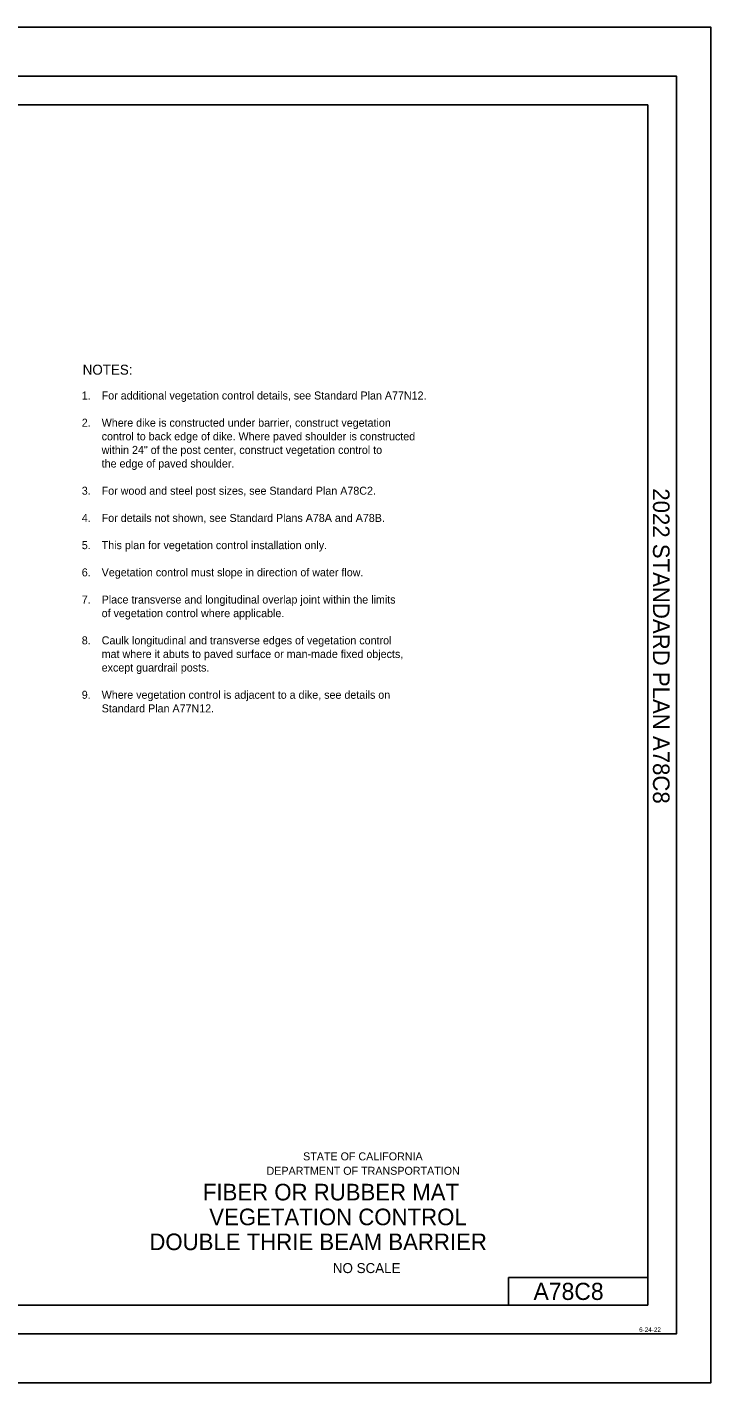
# Model space of a CAD drawing. Extents: x -893 to 867, y -474 to 712.
# Drawn here: x 268 to 867, y -474 to 712 of the extents above; entities that cross this region are included whole.
import ezdxf

# ---------------------------------------------------------------- set-up
doc = ezdxf.new("R2010")
doc.units = 0
doc.layers.add('10 Sheet Format', color=7, linetype='Continuous')
doc.layers.add('57 Undefined', color=7, linetype='Continuous')

msp = doc.modelspace()

# ---------------------------------------------------------------- linework, layer by layer
at = {"layer": '10 Sheet Format'}
for p, q in [((-813.5, 644), (811.5, 644)), ((811.5, -406), (811.5, 644)), ((689.5, -406), (689.5, -382)), ((689.5, -382), (811.5, -382)), ((-813.5, -406), (811.5, -406))]:
    msp.add_line(p, q, dxfattribs=at)
for points in [[(-893.5, -474), (866.5, -474), (866.5, 712), (-893.5, 712)], [(-863.4, 669), (836.6, 669), (836.6, -431), (-863.4, -431)], [(-863.4, 669), (836.6, 669), (836.6, -431), (-863.4, -431)]]:
    msp.add_lwpolyline(points, close=True, dxfattribs=at)

# ---------------------------------------------------------------- texts
msp.add_text('2022 STANDARD PLAN A78C8', height=14.5, rotation=270, dxfattribs=at).set_placement((815.9, 308.5))
for s, height, p in [('STATE OF CALIFORNIA', 7, (509.9, -279.4)), ('DEPARTMENT OF TRANSPORTATION', 7, (477.9, -292)), ('FIBER OR RUBBER MAT', 14.5, (422.2, -314.4)), ('VEGETATION CONTROL', 14.5, (427.8, -336.1)), ('DOUBLE THRIE BEAM BARRIER', 14.5, (375.4, -357.9)), ('NO SCALE', 8.75, (535.9, -378)), ('A78C8', 15, (711.4, -401.5)), ('6-24-22', 4, (803.8, -429.5))]:
    msp.add_text(s, height=height, dxfattribs=at).set_placement(p)
at = {"layer": '57 Undefined'}
for s, height, p in [('NOTES:', 8.75, (317.1, 407.9)), ('1.', 7, (316.3, 386.2)), ('For additional vegetation control details, see Standard Plan A77N12.', 7, (333.7, 386.2)), ('2. ', 7, (316.3, 362.4)), ('Where dike is constructed under barrier, construct vegetation', 7, (333.7, 362.4)), ('control to back edge of dike. Where paved shoulder is constructed', 7, (333.7, 350.5)), ('within 24" of the post center, construct vegetation control to', 7, (333.7, 338.6)), ('the edge of paved shoulder.', 7, (333.7, 326.7)), ('3. ', 7, (316.3, 302.9)), ('For wood and steel post sizes, see Standard Plan A78C2.', 7, (333.7, 302.9)), ('4.', 7, (316.3, 279.1)), ('For details not shown, see Standard Plans A78A and A78B.', 7, (333.7, 279.1)), ('5.', 7, (316.3, 255.3)), ('This plan for vegetation control installation only.', 7, (333.7, 255.3)), ('6. ', 7, (316.3, 231.5)), ('Vegetation control must slope in direction of water flow. ', 7, (333.7, 231.5)), ('7.', 7, (316.3, 207.7)), ('Place transverse and longitudinal overlap joint within the limits ', 7, (333.7, 207.7)), ('of vegetation control where applicable.', 7, (333.7, 195.8)), ('8.', 7, (316.3, 172)), ('Caulk longitudinal and transverse edges of vegetation control', 7, (333.7, 172)), ('mat where it abuts to paved surface or man-made fixed objects,', 7, (333.7, 160.1)), ('except guardrail posts.', 7, (333.7, 148.2)), ('9.', 7, (316.3, 124.4)), ('Where vegetation control is adjacent to a dike, see details on', 7, (333.7, 124.4)), ('Standard Plan A77N12.', 7, (333.7, 112.5))]:
    msp.add_text(s, height=height, dxfattribs=at).set_placement(p)

doc.saveas('drawing.dxf')
